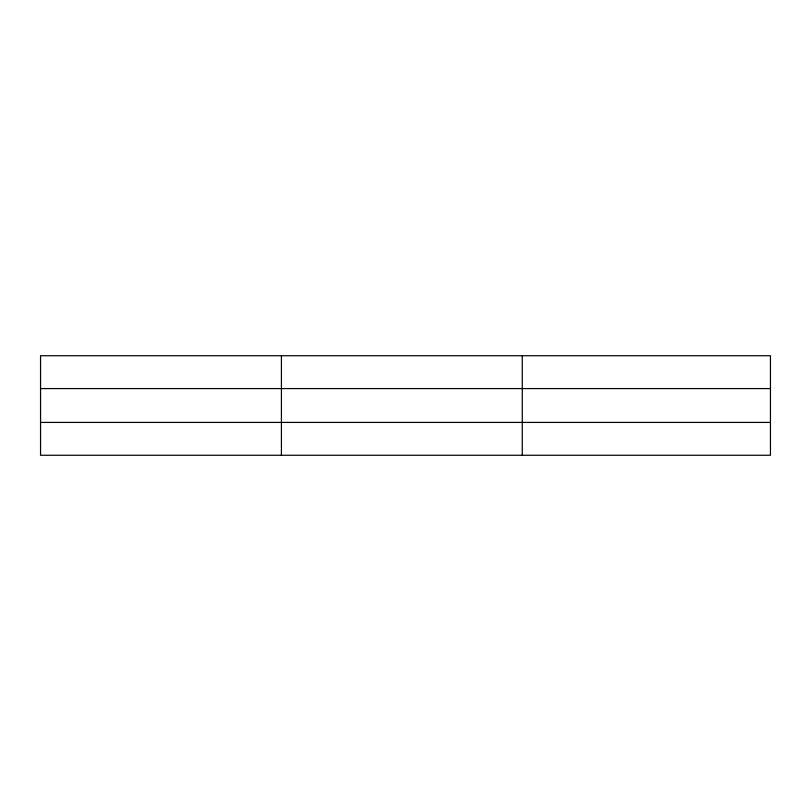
<?xml version="1.0" encoding="UTF-8"?>
<svg xmlns="http://www.w3.org/2000/svg" width="811" height="811" viewBox="0 0 811 811"><rect width="100%" height="100%" fill="white"/><g stroke="black" fill="none" stroke-linecap="round" stroke-linejoin="round"><path stroke-width="1.22" d="M281.417 355.735L281.417 455.265M522.284 355.735L522.284 455.265M40.55 388.581L770.45 388.581M40.55 422.419L770.45 422.419M770.45 447.054L770.45 455.265L40.55 455.265L40.55 355.735L770.45 355.735L770.45 447.054"/></g></svg>
